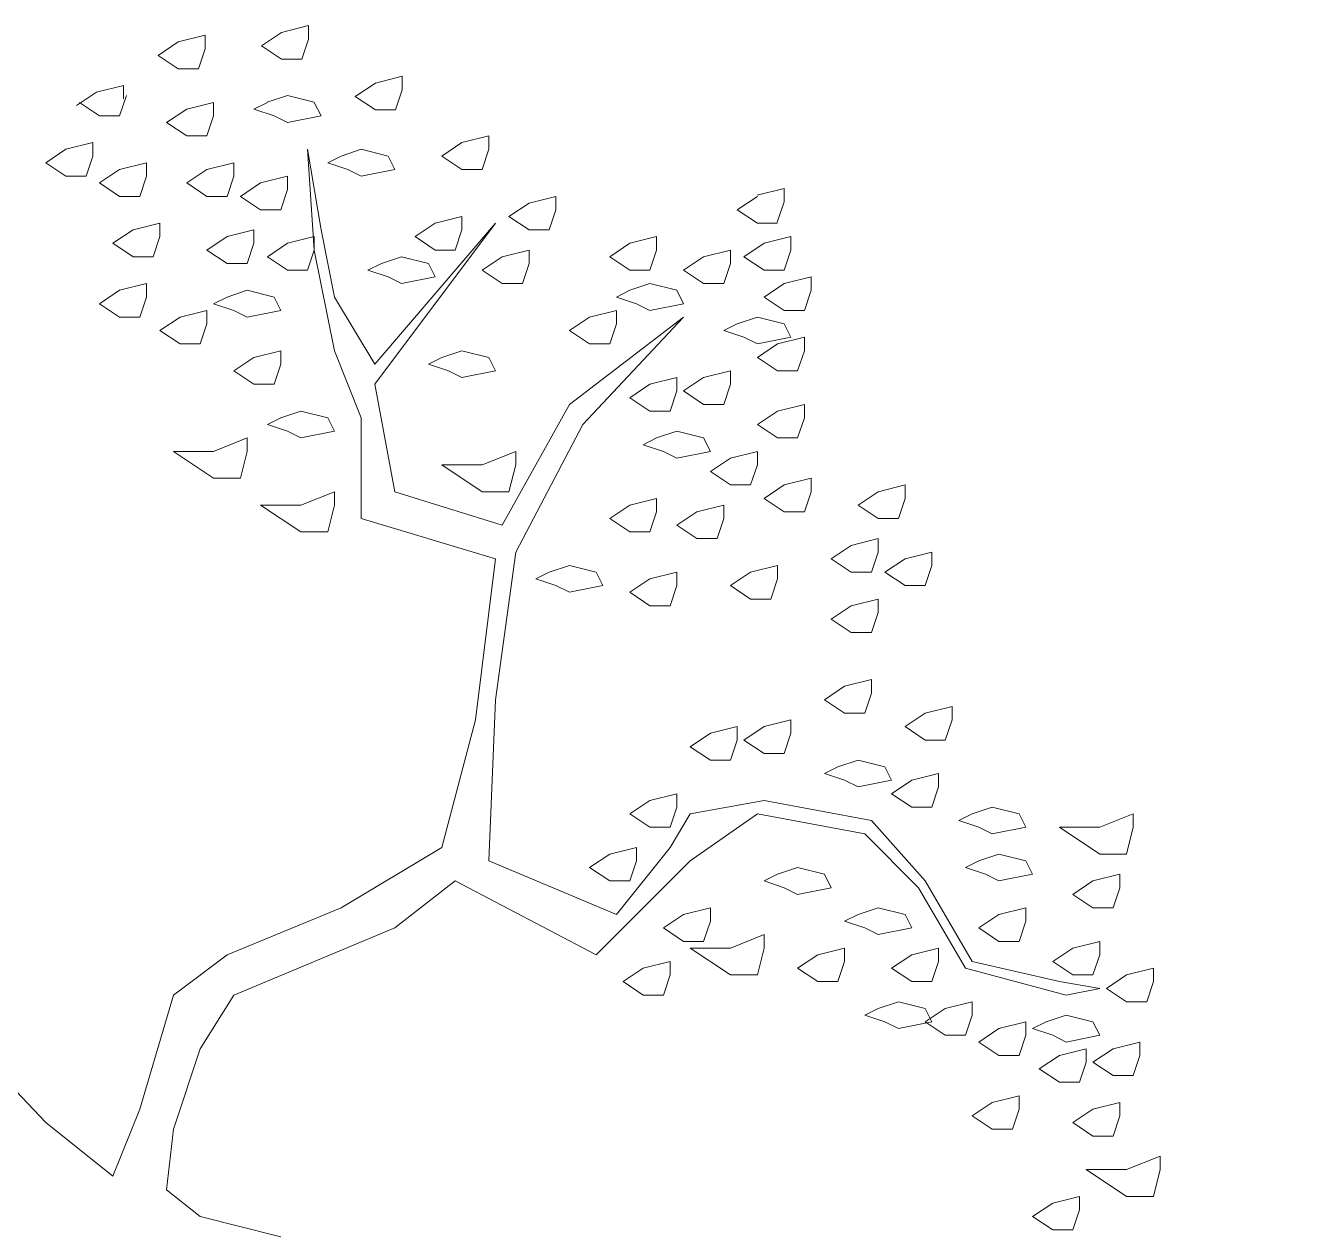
# Model space of a CAD drawing. Header units: millimetres. Extents: x 2181.6 to 2189.8, y 2002.5 to 2012.7.
# Drawn here: x 2182.5262 to 2182.7533, y 2004.5168 to 2004.7305 of the extents above; entities that cross this region are included whole.
import ezdxf

# ---------------------------------------------------------------- set-up
doc = ezdxf.new("R2010")
doc.units = ezdxf.units.MM
doc.layers.add('moveis', color=6, linetype='Continuous')
doc.layers.add('Vegetação', color=84, linetype='Continuous', lineweight=15)

# ---------------------------------------------------------------- blocks, each defined once
blk = doc.blocks.new('vegetal')
blk.add_line((2183.10115, 2005.313), (2183.10115, 2005.313))
at = {"layer": 'Vegetação'}
for p, q in [((2182.91574, 2005.50022), (2182.9193, 2005.5026)), ((2182.9193, 2005.5026), (2182.92405, 2005.50379)), ((2182.92405, 2005.50379), (2182.92405, 2005.50141)), ((2182.89744, 2005.49852), (2182.90101, 2005.5009)), ((2182.90101, 2005.5009), (2182.90576, 2005.50208)), ((2182.90576, 2005.50208), (2182.90576, 2005.49971)), ((2182.9193, 2005.49785), (2182.91574, 2005.50022)), ((2182.92405, 2005.50141), (2182.92287, 2005.49785)), ((2182.90101, 2005.49614), (2182.89744, 2005.49852)), ((2182.90576, 2005.49971), (2182.90457, 2005.49614)), ((2182.92287, 2005.49785), (2182.9193, 2005.49785)), ((2182.90457, 2005.49614), (2182.90101, 2005.49614)), ((2182.88655, 2005.49203), (2182.8913, 2005.49321)), ((2182.8913, 2005.49321), (2182.8913, 2005.49084)), ((2182.93233, 2005.49126), (2182.93589, 2005.49363)), ((2182.93589, 2005.49363), (2182.94064, 2005.49482)), ((2182.94064, 2005.49482), (2182.94064, 2005.49244)), ((2182.88298, 2005.48965), (2182.88655, 2005.49203)), ((2182.89182, 2005.4914), (2182.89063, 2005.48783)), ((2182.92033, 2005.49142), (2182.91676, 2005.49023)), ((2182.92508, 2005.49023), (2182.92033, 2005.49142)), ((2182.93589, 2005.48888), (2182.93233, 2005.49126)), ((2182.94064, 2005.49244), (2182.93945, 2005.48888)), ((2182.88707, 2005.48783), (2182.88351, 2005.49021)), ((2182.89895, 2005.48665), (2182.90251, 2005.48902)), ((2182.90251, 2005.48902), (2182.90726, 2005.49021)), ((2182.90726, 2005.49021), (2182.90726, 2005.48783)), ((2182.91677, 2005.49021), (2182.91439, 2005.48902)), ((2182.91439, 2005.48902), (2182.91795, 2005.48783)), ((2182.92627, 2005.48783), (2182.92508, 2005.49021)), ((2182.93945, 2005.48888), (2182.93589, 2005.48888)), ((2182.89063, 2005.48783), (2182.88707, 2005.48783)), ((2182.90251, 2005.48427), (2182.89895, 2005.48665)), ((2182.90726, 2005.48783), (2182.90608, 2005.48427)), ((2182.91795, 2005.48783), (2182.92033, 2005.48665)), ((2182.92033, 2005.48665), (2182.92627, 2005.48783)), ((2182.90608, 2005.48427), (2182.90251, 2005.48427)), ((2182.95121, 2005.48308), (2182.95597, 2005.48427)), ((2182.95597, 2005.48427), (2182.95597, 2005.4819)), ((2182.87757, 2005.47952), (2182.88113, 2005.4819)), ((2182.88113, 2005.4819), (2182.88588, 2005.48308)), ((2182.88588, 2005.48308), (2182.88588, 2005.48071)), ((2182.92389, 2005.4819), (2182.92508, 2005.46408)), ((2182.92627, 2005.46764), (2182.92389, 2005.4819)), ((2182.9334, 2005.4819), (2182.92983, 2005.48071)), ((2182.93815, 2005.48071), (2182.9334, 2005.4819)), ((2182.94765, 2005.48071), (2182.95121, 2005.48308)), ((2182.95597, 2005.4819), (2182.95478, 2005.47833)), ((2182.88113, 2005.47714), (2182.87757, 2005.47952)), ((2182.88588, 2005.48071), (2182.88469, 2005.47714)), ((2182.89063, 2005.47833), (2182.89538, 2005.47952)), ((2182.89538, 2005.47952), (2182.89538, 2005.47714)), ((2182.90608, 2005.47833), (2182.91083, 2005.47952)), ((2182.91083, 2005.47952), (2182.91083, 2005.47714)), ((2182.92983, 2005.48071), (2182.92746, 2005.47952)), ((2182.92746, 2005.47952), (2182.93102, 2005.47833)), ((2182.93934, 2005.47833), (2182.93815, 2005.48071)), ((2182.95121, 2005.47833), (2182.94765, 2005.48071)), ((2182.88707, 2005.47596), (2182.89063, 2005.47833)), ((2182.90251, 2005.47596), (2182.90608, 2005.47833)), ((2182.93102, 2005.47833), (2182.9334, 2005.47714)), ((2182.9334, 2005.47714), (2182.93934, 2005.47833)), ((2182.95478, 2005.47833), (2182.95121, 2005.47833)), ((2182.88469, 2005.47714), (2182.88113, 2005.47714)), ((2182.89063, 2005.47358), (2182.88707, 2005.47596)), ((2182.89538, 2005.47714), (2182.8942, 2005.47358)), ((2182.90608, 2005.47358), (2182.90251, 2005.47596)), ((2182.91083, 2005.47714), (2182.90964, 2005.47358)), ((2182.91201, 2005.47358), (2182.91558, 2005.47596)), ((2182.91558, 2005.47596), (2182.92033, 2005.47714)), ((2182.92033, 2005.47714), (2182.92033, 2005.47477)), ((2183.00345, 2005.47377), (2183.0082, 2005.47496)), ((2183.0082, 2005.47496), (2183.0082, 2005.47259)), ((2182.8942, 2005.47358), (2182.89063, 2005.47358)), ((2182.90964, 2005.47358), (2182.90608, 2005.47358)), ((2182.91558, 2005.4712), (2182.91201, 2005.47358)), ((2182.92033, 2005.47477), (2182.91914, 2005.4712)), ((2182.96309, 2005.47239), (2182.96784, 2005.47358)), ((2182.96784, 2005.47358), (2182.96784, 2005.4712)), ((2182.99992, 2005.4712), (2183.00348, 2005.47358)), ((2182.91914, 2005.4712), (2182.91558, 2005.4712)), ((2182.95953, 2005.47002), (2182.96309, 2005.47239)), ((2182.96784, 2005.4712), (2182.96666, 2005.46764)), ((2183.00348, 2005.46883), (2182.99992, 2005.4712)), ((2183.0082, 2005.47259), (2183.00701, 2005.46902)), ((2182.89301, 2005.46764), (2182.89776, 2005.46883)), ((2182.89776, 2005.46883), (2182.89776, 2005.46645)), ((2182.95715, 2005.46883), (2182.93577, 2005.44388)), ((2182.93577, 2005.44032), (2182.95715, 2005.46883)), ((2182.9429, 2005.46645), (2182.94646, 2005.46883)), ((2182.94646, 2005.46883), (2182.95121, 2005.47002)), ((2182.95121, 2005.47002), (2182.95121, 2005.46764)), ((2182.96309, 2005.46764), (2182.95953, 2005.47002)), ((2183.00704, 2005.46883), (2183.00348, 2005.46883)), ((2182.88944, 2005.46527), (2182.89301, 2005.46764)), ((2182.89776, 2005.46645), (2182.89657, 2005.46289)), ((2182.90608, 2005.46408), (2182.90964, 2005.46645)), ((2182.90964, 2005.46645), (2182.91439, 2005.46764)), ((2182.91439, 2005.46764), (2182.91439, 2005.46527)), ((2182.92033, 2005.46527), (2182.92508, 2005.46645)), ((2182.92508, 2005.46645), (2182.92508, 2005.46408)), ((2182.92864, 2005.45576), (2182.92627, 2005.46764)), ((2182.94646, 2005.46408), (2182.9429, 2005.46645)), ((2182.95121, 2005.46764), (2182.95003, 2005.46408)), ((2182.96666, 2005.46764), (2182.96309, 2005.46764)), ((2182.98091, 2005.46527), (2182.98566, 2005.46645)), ((2182.98566, 2005.46645), (2182.98566, 2005.46408)), ((2183.00467, 2005.46527), (2183.00942, 2005.46645)), ((2183.00942, 2005.46645), (2183.00942, 2005.46408)), ((2182.89301, 2005.46289), (2182.88944, 2005.46527)), ((2182.90964, 2005.4617), (2182.90608, 2005.46408)), ((2182.91439, 2005.46527), (2182.9132, 2005.4617)), ((2182.91677, 2005.46289), (2182.92033, 2005.46527)), ((2182.92508, 2005.46408), (2182.92389, 2005.46051)), ((2182.92508, 2005.46408), (2182.92864, 2005.44626)), ((2182.95003, 2005.46408), (2182.94646, 2005.46408)), ((2182.95834, 2005.46289), (2182.96309, 2005.46408)), ((2182.96309, 2005.46408), (2182.96309, 2005.4617)), ((2182.97735, 2005.46289), (2182.98091, 2005.46527)), ((2182.98566, 2005.46408), (2182.98447, 2005.46051)), ((2182.99398, 2005.46289), (2182.99873, 2005.46408)), ((2182.99873, 2005.46408), (2182.99873, 2005.4617)), ((2183.00111, 2005.46289), (2183.00467, 2005.46527)), ((2183.00942, 2005.46408), (2183.00823, 2005.46051)), ((2182.89657, 2005.46289), (2182.89301, 2005.46289)), ((2182.9132, 2005.4617), (2182.90964, 2005.4617)), ((2182.92033, 2005.46051), (2182.91677, 2005.46289)), ((2182.93696, 2005.4617), (2182.93458, 2005.46051)), ((2182.94052, 2005.46289), (2182.93696, 2005.4617)), ((2182.94527, 2005.4617), (2182.94052, 2005.46289)), ((2182.94646, 2005.45933), (2182.94527, 2005.4617)), ((2182.95478, 2005.46051), (2182.95834, 2005.46289)), ((2182.96309, 2005.4617), (2182.96191, 2005.45814)), ((2182.98091, 2005.46051), (2182.97735, 2005.46289)), ((2182.99041, 2005.46051), (2182.99398, 2005.46289)), ((2182.99873, 2005.4617), (2182.99754, 2005.45814)), ((2183.00467, 2005.46051), (2183.00111, 2005.46289)), ((2182.92389, 2005.46051), (2182.92033, 2005.46051)), ((2182.93458, 2005.46051), (2182.93815, 2005.45933)), ((2182.93815, 2005.45933), (2182.94052, 2005.45814)), ((2182.94052, 2005.45814), (2182.94646, 2005.45933)), ((2182.95834, 2005.45814), (2182.95478, 2005.46051)), ((2182.98447, 2005.46051), (2182.98091, 2005.46051)), ((2182.99398, 2005.45814), (2182.99041, 2005.46051)), ((2183.00823, 2005.46051), (2183.00467, 2005.46051)), ((2183.00823, 2005.45814), (2183.01298, 2005.45933)), ((2183.01298, 2005.45933), (2183.01298, 2005.45695)), ((2182.88707, 2005.45457), (2182.89063, 2005.45695)), ((2182.89063, 2005.45695), (2182.89538, 2005.45814)), ((2182.89538, 2005.45814), (2182.89538, 2005.45576)), ((2182.9132, 2005.45695), (2182.90964, 2005.45576)), ((2182.91795, 2005.45576), (2182.9132, 2005.45695)), ((2182.96191, 2005.45814), (2182.95834, 2005.45814)), ((2182.98091, 2005.45695), (2182.97854, 2005.45576)), ((2182.98447, 2005.45814), (2182.98091, 2005.45695)), ((2182.98923, 2005.45695), (2182.98447, 2005.45814)), ((2182.99041, 2005.45457), (2182.98923, 2005.45695)), ((2182.99754, 2005.45814), (2182.99398, 2005.45814)), ((2183.00467, 2005.45576), (2183.00823, 2005.45814)), ((2183.01298, 2005.45695), (2183.0118, 2005.45339)), ((2182.89063, 2005.4522), (2182.88707, 2005.45457)), ((2182.89538, 2005.45576), (2182.8942, 2005.4522)), ((2182.90964, 2005.45576), (2182.90726, 2005.45457)), ((2182.90726, 2005.45457), (2182.91083, 2005.45339)), ((2182.91914, 2005.45339), (2182.91795, 2005.45576)), ((2182.93577, 2005.44388), (2182.92864, 2005.45576)), ((2182.97854, 2005.45576), (2182.9821, 2005.45457)), ((2182.9821, 2005.45457), (2182.98447, 2005.45339)), ((2182.98447, 2005.45339), (2182.99041, 2005.45457)), ((2183.00823, 2005.45339), (2183.00467, 2005.45576)), ((2182.90132, 2005.4522), (2182.90608, 2005.45339)), ((2182.90608, 2005.45339), (2182.90608, 2005.45101)), ((2182.91083, 2005.45339), (2182.9132, 2005.4522)), ((2182.9132, 2005.4522), (2182.91914, 2005.45339)), ((2182.97378, 2005.4522), (2182.97854, 2005.45339)), ((2182.97854, 2005.45339), (2182.97854, 2005.45101)), ((2183.0118, 2005.45339), (2183.00823, 2005.45339)), ((2182.8942, 2005.4522), (2182.89063, 2005.4522)), ((2182.89776, 2005.44982), (2182.90132, 2005.4522)), ((2182.90608, 2005.45101), (2182.90489, 2005.44745)), ((2182.99041, 2005.4522), (2182.97022, 2005.43676)), ((2182.97022, 2005.44982), (2182.97378, 2005.4522)), ((2182.9726, 2005.43319), (2182.99041, 2005.4522)), ((2182.97854, 2005.45101), (2182.97735, 2005.44745)), ((2182.99992, 2005.45101), (2182.99754, 2005.44982)), ((2183.00348, 2005.4522), (2182.99992, 2005.45101)), ((2183.00823, 2005.45101), (2183.00348, 2005.4522)), ((2183.00942, 2005.44864), (2183.00823, 2005.45101)), ((2182.90132, 2005.44745), (2182.89776, 2005.44982)), ((2182.97378, 2005.44745), (2182.97022, 2005.44982)), ((2182.99754, 2005.44982), (2183.00111, 2005.44864)), ((2183.00111, 2005.44864), (2183.00348, 2005.44745)), ((2183.00348, 2005.44745), (2183.00942, 2005.44864)), ((2183.00704, 2005.44745), (2183.0118, 2005.44864)), ((2183.0118, 2005.44864), (2183.0118, 2005.44626)), ((2182.90489, 2005.44745), (2182.90132, 2005.44745)), ((2182.91439, 2005.44507), (2182.91914, 2005.44626)), ((2182.91914, 2005.44626), (2182.91914, 2005.44388)), ((2182.92864, 2005.44626), (2182.9334, 2005.43438)), ((2182.95121, 2005.44626), (2182.94765, 2005.44507)), ((2182.95597, 2005.44507), (2182.95121, 2005.44626)), ((2182.97735, 2005.44745), (2182.97378, 2005.44745)), ((2183.00348, 2005.44507), (2183.00704, 2005.44745)), ((2183.0118, 2005.44626), (2183.01061, 2005.4427)), ((2182.91083, 2005.4427), (2182.91439, 2005.44507)), ((2182.91914, 2005.44388), (2182.91795, 2005.44032)), ((2182.94765, 2005.44507), (2182.94527, 2005.44388)), ((2182.94527, 2005.44388), (2182.94884, 2005.4427)), ((2182.95715, 2005.4427), (2182.95597, 2005.44507)), ((2183.00704, 2005.4427), (2183.00348, 2005.44507)), ((2182.91439, 2005.44032), (2182.91083, 2005.4427)), ((2182.94884, 2005.4427), (2182.95121, 2005.44151)), ((2182.95121, 2005.44151), (2182.95715, 2005.4427)), ((2182.98447, 2005.44032), (2182.98923, 2005.44151)), ((2182.98923, 2005.44151), (2182.98923, 2005.43913)), ((2182.99041, 2005.43913), (2182.99398, 2005.44151)), ((2182.99398, 2005.44151), (2182.99873, 2005.4427)), ((2182.99873, 2005.4427), (2182.99873, 2005.44032)), ((2183.01061, 2005.4427), (2183.00704, 2005.4427)), ((2182.91795, 2005.44032), (2182.91439, 2005.44032)), ((2182.93934, 2005.42131), (2182.93577, 2005.44032)), ((2182.98091, 2005.43794), (2182.98447, 2005.44032)), ((2182.98923, 2005.43913), (2182.98804, 2005.43557)), ((2182.99398, 2005.43676), (2182.99041, 2005.43913)), ((2182.99873, 2005.44032), (2182.99754, 2005.43676)), ((2182.97022, 2005.43676), (2182.95834, 2005.41538)), ((2182.98447, 2005.43557), (2182.98091, 2005.43794)), ((2182.99754, 2005.43676), (2182.99398, 2005.43676)), ((2183.00704, 2005.43557), (2183.0118, 2005.43676)), ((2183.0118, 2005.43676), (2183.0118, 2005.43438)), ((2182.91914, 2005.43438), (2182.91677, 2005.43319)), ((2182.92271, 2005.43557), (2182.91914, 2005.43438)), ((2182.92746, 2005.43438), (2182.92271, 2005.43557)), ((2182.92864, 2005.43201), (2182.92746, 2005.43438)), ((2182.9334, 2005.43438), (2182.9334, 2005.41656)), ((2182.98804, 2005.43557), (2182.98447, 2005.43557)), ((2183.00348, 2005.43319), (2183.00704, 2005.43557)), ((2183.0118, 2005.43438), (2183.01061, 2005.43082)), ((2182.91677, 2005.43319), (2182.92033, 2005.43201)), ((2182.92033, 2005.43201), (2182.92271, 2005.43082)), ((2182.92271, 2005.43082), (2182.92864, 2005.43201)), ((2182.96072, 2005.41062), (2182.9726, 2005.43319)), ((2182.98923, 2005.43201), (2182.98566, 2005.43082)), ((2182.99398, 2005.43082), (2182.98923, 2005.43201)), ((2183.00704, 2005.43082), (2183.00348, 2005.43319)), ((2182.90726, 2005.42844), (2182.9132, 2005.43082)), ((2182.9132, 2005.43082), (2182.9132, 2005.42844)), ((2182.98566, 2005.43082), (2182.98329, 2005.42963)), ((2182.98329, 2005.42963), (2182.98685, 2005.42844)), ((2182.99517, 2005.42844), (2182.99398, 2005.43082)), ((2183.01061, 2005.43082), (2183.00704, 2005.43082)), ((2182.90014, 2005.42844), (2182.90726, 2005.42844)), ((2182.90726, 2005.42369), (2182.90014, 2005.42844)), ((2182.9132, 2005.42844), (2182.91201, 2005.42369)), ((2182.95478, 2005.42607), (2182.96072, 2005.42844)), ((2182.96072, 2005.42844), (2182.96072, 2005.42607)), ((2182.98685, 2005.42844), (2182.98923, 2005.42725)), ((2182.98923, 2005.42725), (2182.99517, 2005.42844)), ((2182.99517, 2005.42488), (2182.99873, 2005.42725)), ((2182.99873, 2005.42725), (2183.00348, 2005.42844)), ((2183.00348, 2005.42844), (2183.00348, 2005.42607)), ((2182.94765, 2005.42607), (2182.95478, 2005.42607)), ((2182.95478, 2005.42131), (2182.94765, 2005.42607)), ((2182.96072, 2005.42607), (2182.95953, 2005.42131)), ((2183.00348, 2005.42607), (2183.00229, 2005.4225)), ((2182.91201, 2005.42369), (2182.90726, 2005.42369)), ((2182.99873, 2005.4225), (2182.99517, 2005.42488)), ((2183.00823, 2005.4225), (2183.01298, 2005.42369)), ((2183.01298, 2005.42369), (2183.01298, 2005.42131)), ((2182.92271, 2005.41894), (2182.92864, 2005.42131)), ((2182.92864, 2005.42131), (2182.92864, 2005.41894)), ((2182.95834, 2005.41538), (2182.93934, 2005.42131)), ((2182.95953, 2005.42131), (2182.95478, 2005.42131)), ((2183.00229, 2005.4225), (2182.99873, 2005.4225)), ((2183.00467, 2005.42013), (2183.00823, 2005.4225)), ((2183.01298, 2005.42131), (2183.0118, 2005.41775)), ((2183.0213, 2005.41894), (2183.02486, 2005.42131)), ((2183.02486, 2005.42131), (2183.02961, 2005.4225)), ((2183.02961, 2005.4225), (2183.02961, 2005.42013)), ((2182.91558, 2005.41894), (2182.92271, 2005.41894)), ((2182.92271, 2005.41419), (2182.91558, 2005.41894)), ((2182.92864, 2005.41894), (2182.92746, 2005.41419)), ((2182.97735, 2005.41656), (2182.98091, 2005.41894)), ((2182.98091, 2005.41894), (2182.98566, 2005.42013)), ((2182.98566, 2005.42013), (2182.98566, 2005.41775)), ((2182.99279, 2005.41775), (2182.99754, 2005.41894)), ((2182.99754, 2005.41894), (2182.99754, 2005.41656)), ((2183.00823, 2005.41775), (2183.00467, 2005.42013)), ((2183.02486, 2005.41656), (2183.0213, 2005.41894)), ((2183.02961, 2005.42013), (2183.02843, 2005.41656)), ((2182.9334, 2005.41656), (2182.95715, 2005.40944)), ((2182.98091, 2005.41419), (2182.97735, 2005.41656)), ((2182.98566, 2005.41775), (2182.98447, 2005.41419)), ((2182.98923, 2005.41538), (2182.99279, 2005.41775)), ((2182.99754, 2005.41656), (2182.99635, 2005.413)), ((2183.0118, 2005.41775), (2183.00823, 2005.41775)), ((2183.02843, 2005.41656), (2183.02486, 2005.41656)), ((2182.92746, 2005.41419), (2182.92271, 2005.41419)), ((2182.98447, 2005.41419), (2182.98091, 2005.41419)), ((2182.99279, 2005.413), (2182.98923, 2005.41538)), ((2182.99635, 2005.413), (2182.99279, 2005.413)), ((2183.01655, 2005.40944), (2183.02011, 2005.41181)), ((2183.02011, 2005.41181), (2183.02486, 2005.413)), ((2183.02486, 2005.413), (2183.02486, 2005.41062)), ((2182.95715, 2005.40944), (2182.95359, 2005.38093)), ((2182.95715, 2005.38449), (2182.96072, 2005.41062)), ((2183.02011, 2005.40706), (2183.01655, 2005.40944)), ((2183.02486, 2005.41062), (2183.02367, 2005.40706)), ((2183.02605, 2005.40706), (2183.02961, 2005.40944)), ((2183.02961, 2005.40944), (2183.03437, 2005.41062)), ((2183.03437, 2005.41062), (2183.03437, 2005.40825)), ((2182.96666, 2005.40706), (2182.96428, 2005.40587)), ((2182.97022, 2005.40825), (2182.96666, 2005.40706)), ((2182.97497, 2005.40706), (2182.97022, 2005.40825)), ((2182.97616, 2005.40468), (2182.97497, 2005.40706)), ((2182.98447, 2005.40587), (2182.98923, 2005.40706)), ((2182.98923, 2005.40706), (2182.98923, 2005.40468)), ((2182.99873, 2005.40468), (2183.00229, 2005.40706)), ((2183.00229, 2005.40706), (2183.00704, 2005.40825)), ((2183.00704, 2005.40825), (2183.00704, 2005.40587)), ((2183.02367, 2005.40706), (2183.02011, 2005.40706)), ((2183.02961, 2005.40468), (2183.02605, 2005.40706)), ((2183.03437, 2005.40825), (2183.03318, 2005.40468)), ((2182.96428, 2005.40587), (2182.96784, 2005.40468)), ((2182.96784, 2005.40468), (2182.97022, 2005.4035)), ((2182.97022, 2005.4035), (2182.97616, 2005.40468)), ((2182.98091, 2005.4035), (2182.98447, 2005.40587)), ((2182.98923, 2005.40468), (2182.98804, 2005.40112)), ((2183.00229, 2005.40231), (2182.99873, 2005.40468)), ((2183.00704, 2005.40587), (2183.00586, 2005.40231)), ((2183.03318, 2005.40468), (2183.02961, 2005.40468)), ((2182.98447, 2005.40112), (2182.98091, 2005.4035)), ((2183.00586, 2005.40231), (2183.00229, 2005.40231)), ((2183.02011, 2005.40112), (2183.02486, 2005.40231)), ((2183.02486, 2005.40231), (2183.02486, 2005.39993)), ((2182.98804, 2005.40112), (2182.98447, 2005.40112)), ((2183.01655, 2005.39875), (2183.02011, 2005.40112)), ((2183.02011, 2005.39637), (2183.01655, 2005.39875)), ((2183.02486, 2005.39993), (2183.02367, 2005.39637)), ((2183.02367, 2005.39637), (2183.02011, 2005.39637)), ((2183.01536, 2005.38449), (2183.01892, 2005.38687)), ((2183.01892, 2005.38687), (2183.02367, 2005.38805)), ((2183.02367, 2005.38805), (2183.02367, 2005.38568)), ((2182.95597, 2005.35598), (2182.95715, 2005.38449)), ((2183.01892, 2005.38212), (2183.01536, 2005.38449)), ((2183.02367, 2005.38568), (2183.02249, 2005.38212)), ((2183.02249, 2005.38212), (2183.01892, 2005.38212)), ((2183.02961, 2005.37974), (2183.03318, 2005.38212)), ((2183.03318, 2005.38212), (2183.03793, 2005.3833)), ((2183.03793, 2005.3833), (2183.03793, 2005.38093)), ((2182.95359, 2005.38093), (2182.94765, 2005.35836)), ((2182.99517, 2005.37855), (2182.99992, 2005.37974)), ((2182.99992, 2005.37974), (2182.99992, 2005.37736)), ((2183.00111, 2005.37736), (2183.00467, 2005.37974)), ((2183.00467, 2005.37974), (2183.00942, 2005.38093)), ((2183.00942, 2005.38093), (2183.00942, 2005.37855)), ((2183.03318, 2005.37736), (2183.02961, 2005.37974)), ((2183.03793, 2005.38093), (2183.03674, 2005.37736)), ((2182.9916, 2005.37618), (2182.99517, 2005.37855)), ((2182.99992, 2005.37736), (2182.99873, 2005.3738)), ((2183.00467, 2005.37499), (2183.00111, 2005.37736)), ((2183.00942, 2005.37855), (2183.00823, 2005.37499)), ((2183.03674, 2005.37736), (2183.03318, 2005.37736)), ((2182.99517, 2005.3738), (2182.9916, 2005.37618)), ((2183.00823, 2005.37499), (2183.00467, 2005.37499)), ((2182.99873, 2005.3738), (2182.99517, 2005.3738)), ((2183.0213, 2005.3738), (2183.01774, 2005.37261)), ((2183.02605, 2005.37261), (2183.0213, 2005.3738)), ((2183.01774, 2005.37261), (2183.01536, 2005.37142)), ((2183.01536, 2005.37142), (2183.01892, 2005.37024)), ((2183.02724, 2005.37024), (2183.02605, 2005.37261)), ((2183.0308, 2005.37024), (2183.03555, 2005.37142)), ((2183.03555, 2005.37142), (2183.03555, 2005.36905)), ((2183.01892, 2005.37024), (2183.0213, 2005.36905)), ((2183.0213, 2005.36905), (2183.02724, 2005.37024)), ((2183.02724, 2005.36786), (2183.0308, 2005.37024)), ((2183.03555, 2005.36905), (2183.03437, 2005.36549)), ((2182.98091, 2005.3643), (2182.98447, 2005.36667)), ((2182.98447, 2005.36667), (2182.98923, 2005.36786)), ((2182.98923, 2005.36786), (2182.98923, 2005.36549)), ((2183.00467, 2005.36667), (2182.9916, 2005.3643)), ((2183.02367, 2005.36311), (2183.00467, 2005.36667)), ((2183.0308, 2005.36549), (2183.02724, 2005.36786)), ((2182.98447, 2005.36192), (2182.98091, 2005.3643)), ((2182.98923, 2005.36549), (2182.98804, 2005.36192)), ((2182.9916, 2005.3643), (2182.98804, 2005.35836)), ((2182.9916, 2005.35598), (2183.00348, 2005.3643)), ((2183.00348, 2005.3643), (2183.02249, 2005.36073)), ((2183.03437, 2005.36549), (2183.0308, 2005.36549)), ((2183.04149, 2005.3643), (2183.03912, 2005.36311)), ((2183.04506, 2005.36549), (2183.04149, 2005.3643)), ((2183.04981, 2005.3643), (2183.04506, 2005.36549)), ((2183.051, 2005.36192), (2183.04981, 2005.3643)), ((2183.06406, 2005.36192), (2183.07, 2005.3643)), ((2183.07, 2005.3643), (2183.07, 2005.36192)), ((2182.98804, 2005.36192), (2182.98447, 2005.36192)), ((2183.03318, 2005.35242), (2183.02367, 2005.36311)), ((2183.03912, 2005.36311), (2183.04268, 2005.36192)), ((2183.04268, 2005.36192), (2183.04506, 2005.36073)), ((2183.04506, 2005.36073), (2183.051, 2005.36192)), ((2183.05694, 2005.36192), (2183.06406, 2005.36192)), ((2183.06406, 2005.35717), (2183.05694, 2005.36192)), ((2183.07, 2005.36192), (2183.06881, 2005.35717)), ((2183.02249, 2005.36073), (2183.03199, 2005.35123)), ((2182.94765, 2005.35836), (2182.92983, 2005.34767)), ((2182.97378, 2005.3548), (2182.97735, 2005.35717)), ((2182.97735, 2005.35717), (2182.9821, 2005.35836)), ((2182.98804, 2005.35836), (2182.97854, 2005.34648)), ((2182.9821, 2005.35836), (2182.9821, 2005.35598)), ((2183.04624, 2005.35717), (2183.04268, 2005.35598)), ((2183.051, 2005.35598), (2183.04624, 2005.35717)), ((2183.06881, 2005.35717), (2183.06406, 2005.35717)), ((2182.97854, 2005.34648), (2182.95597, 2005.35598)), ((2182.97735, 2005.35242), (2182.97378, 2005.3548)), ((2182.97497, 2005.33935), (2182.9916, 2005.35598)), ((2182.9821, 2005.35598), (2182.98091, 2005.35242)), ((2183.01061, 2005.3548), (2183.00704, 2005.35361)), ((2183.01536, 2005.35361), (2183.01061, 2005.3548)), ((2183.04268, 2005.35598), (2183.0403, 2005.3548)), ((2183.0403, 2005.3548), (2183.04387, 2005.35361)), ((2183.05218, 2005.35361), (2183.051, 2005.35598)), ((2182.93934, 2005.3441), (2182.95003, 2005.35242)), ((2182.95003, 2005.35242), (2182.97497, 2005.33935)), ((2182.98091, 2005.35242), (2182.97735, 2005.35242)), ((2183.00704, 2005.35361), (2183.00467, 2005.35242)), ((2183.00467, 2005.35242), (2183.00823, 2005.35123)), ((2183.01655, 2005.35123), (2183.01536, 2005.35361)), ((2183.04149, 2005.33817), (2183.03318, 2005.35242)), ((2183.04387, 2005.35361), (2183.04624, 2005.35242)), ((2183.04624, 2005.35242), (2183.05218, 2005.35361)), ((2183.05931, 2005.35004), (2183.06287, 2005.35242)), ((2183.06287, 2005.35242), (2183.06763, 2005.35361)), ((2183.06763, 2005.35361), (2183.06763, 2005.35123)), ((2183.00823, 2005.35123), (2183.01061, 2005.35004)), ((2183.01061, 2005.35004), (2183.01655, 2005.35123)), ((2183.03199, 2005.35123), (2183.0403, 2005.33698)), ((2183.06287, 2005.34767), (2183.05931, 2005.35004)), ((2183.06763, 2005.35123), (2183.06644, 2005.34767)), ((2182.92983, 2005.34767), (2182.90964, 2005.33935)), ((2182.98685, 2005.3441), (2182.99041, 2005.34648)), ((2182.99041, 2005.34648), (2182.99517, 2005.34767)), ((2182.99517, 2005.34767), (2182.99517, 2005.34529)), ((2183.0213, 2005.34648), (2183.01892, 2005.34529)), ((2183.02486, 2005.34767), (2183.0213, 2005.34648)), ((2183.02961, 2005.34648), (2183.02486, 2005.34767)), ((2183.0308, 2005.3441), (2183.02961, 2005.34648)), ((2183.04268, 2005.3441), (2183.04624, 2005.34648)), ((2183.04624, 2005.34648), (2183.051, 2005.34767)), ((2183.051, 2005.34767), (2183.051, 2005.34529)), ((2183.06644, 2005.34767), (2183.06287, 2005.34767)), ((2182.91083, 2005.33223), (2182.93934, 2005.3441)), ((2182.99041, 2005.34173), (2182.98685, 2005.3441)), ((2182.99517, 2005.34529), (2182.99398, 2005.34173)), ((2183.01892, 2005.34529), (2183.02249, 2005.3441)), ((2183.02249, 2005.3441), (2183.02486, 2005.34292)), ((2183.02486, 2005.34292), (2183.0308, 2005.3441)), ((2183.04624, 2005.34173), (2183.04268, 2005.3441)), ((2183.051, 2005.34529), (2183.04981, 2005.34173)), ((2182.99398, 2005.34173), (2182.99041, 2005.34173)), ((2182.99873, 2005.34054), (2183.00467, 2005.34292)), ((2183.00467, 2005.34292), (2183.00467, 2005.34054)), ((2183.04981, 2005.34173), (2183.04624, 2005.34173)), ((2183.05931, 2005.34054), (2183.06406, 2005.34173)), ((2183.06406, 2005.34173), (2183.06406, 2005.33935)), ((2182.90964, 2005.33935), (2182.90014, 2005.33223)), ((2182.9916, 2005.34054), (2182.99873, 2005.34054)), ((2182.99873, 2005.33579), (2182.9916, 2005.34054)), ((2183.00467, 2005.34054), (2183.00348, 2005.33579)), ((2183.01061, 2005.33698), (2183.01417, 2005.33935)), ((2183.01417, 2005.33935), (2183.01892, 2005.34054)), ((2183.01892, 2005.34054), (2183.01892, 2005.33817)), ((2183.02724, 2005.33698), (2183.0308, 2005.33935)), ((2183.0308, 2005.33935), (2183.03555, 2005.34054)), ((2183.03555, 2005.34054), (2183.03555, 2005.33817)), ((2183.05575, 2005.33817), (2183.05931, 2005.34054)), ((2183.06406, 2005.33935), (2183.06287, 2005.33579)), ((2182.97972, 2005.3346), (2182.98329, 2005.33698)), ((2182.98329, 2005.33698), (2182.98804, 2005.33817)), ((2182.98804, 2005.33817), (2182.98804, 2005.33579)), ((2183.01417, 2005.3346), (2183.01061, 2005.33698)), ((2183.01892, 2005.33817), (2183.01774, 2005.3346)), ((2183.0308, 2005.3346), (2183.02724, 2005.33698)), ((2183.03555, 2005.33817), (2183.03437, 2005.3346)), ((2183.0403, 2005.33698), (2183.05812, 2005.33223)), ((2183.05694, 2005.3346), (2183.04149, 2005.33817)), ((2183.05931, 2005.33579), (2183.05575, 2005.33817)), ((2183.06881, 2005.33579), (2183.07357, 2005.33698)), ((2183.07357, 2005.33698), (2183.07357, 2005.3346)), ((2182.98329, 2005.33223), (2182.97972, 2005.3346)), ((2182.98804, 2005.33579), (2182.98685, 2005.33223)), ((2183.00348, 2005.33579), (2182.99873, 2005.33579)), ((2183.01774, 2005.3346), (2183.01417, 2005.3346)), ((2183.03437, 2005.3346), (2183.0308, 2005.3346)), ((2183.06406, 2005.33341), (2183.05694, 2005.3346)), ((2183.06287, 2005.33579), (2183.05931, 2005.33579)), ((2183.06525, 2005.33341), (2183.06881, 2005.33579)), ((2183.07357, 2005.3346), (2183.07238, 2005.33104)), ((2182.87757, 2005.30966), (2182.85618, 2005.33223)), ((2182.90014, 2005.33223), (2182.8942, 2005.31203)), ((2182.90489, 2005.32272), (2182.91083, 2005.33223)), ((2182.98685, 2005.33223), (2182.98329, 2005.33223)), ((2183.05812, 2005.33223), (2183.06406, 2005.33341)), ((2183.06881, 2005.33104), (2183.06525, 2005.33341)), ((2183.02486, 2005.32985), (2183.02249, 2005.32866)), ((2183.02843, 2005.33104), (2183.02486, 2005.32985)), ((2183.03318, 2005.32985), (2183.02843, 2005.33104)), ((2183.03437, 2005.32747), (2183.03318, 2005.32985)), ((2183.03318, 2005.32747), (2183.03674, 2005.32985)), ((2183.03674, 2005.32985), (2183.04149, 2005.33104)), ((2183.04149, 2005.33104), (2183.04149, 2005.32866)), ((2183.07238, 2005.33104), (2183.06881, 2005.33104)), ((2183.02249, 2005.32866), (2183.02605, 2005.32747)), ((2183.02605, 2005.32747), (2183.02843, 2005.32629)), ((2183.02843, 2005.32629), (2183.03437, 2005.32747)), ((2183.03674, 2005.3251), (2183.03318, 2005.32747)), ((2183.04149, 2005.32866), (2183.0403, 2005.3251)), ((2183.04624, 2005.32629), (2183.051, 2005.32747)), ((2183.051, 2005.32747), (2183.051, 2005.3251)), ((2183.05456, 2005.32747), (2183.05218, 2005.32629)), ((2183.05812, 2005.32866), (2183.05456, 2005.32747)), ((2183.06287, 2005.32747), (2183.05812, 2005.32866)), ((2183.06406, 2005.3251), (2183.06287, 2005.32747)), ((2183.0403, 2005.3251), (2183.03674, 2005.3251)), ((2183.04268, 2005.32391), (2183.04624, 2005.32629)), ((2183.051, 2005.3251), (2183.04981, 2005.32154)), ((2183.05218, 2005.32629), (2183.05575, 2005.3251)), ((2183.05575, 2005.3251), (2183.05812, 2005.32391)), ((2183.05812, 2005.32391), (2183.06406, 2005.3251)), ((2183.04624, 2005.32154), (2183.04268, 2005.32391)), ((2183.06644, 2005.32272), (2183.07119, 2005.32391)), ((2183.07119, 2005.32391), (2183.07119, 2005.32154)), ((2182.90014, 2005.30847), (2182.90489, 2005.32272)), ((2183.04981, 2005.32154), (2183.04624, 2005.32154)), ((2183.05337, 2005.31916), (2183.05694, 2005.32154)), ((2183.05694, 2005.32154), (2183.06169, 2005.32272)), ((2183.06169, 2005.32272), (2183.06169, 2005.32035)), ((2183.06287, 2005.32035), (2183.06644, 2005.32272)), ((2183.07119, 2005.32154), (2183.07, 2005.31797)), ((2183.05694, 2005.31678), (2183.05337, 2005.31916)), ((2183.06169, 2005.32035), (2183.0605, 2005.31678)), ((2183.06644, 2005.31797), (2183.06287, 2005.32035)), ((2183.0605, 2005.31678), (2183.05694, 2005.31678)), ((2183.07, 2005.31797), (2183.06644, 2005.31797)), ((2183.04506, 2005.31322), (2183.04981, 2005.31441)), ((2183.04981, 2005.31441), (2183.04981, 2005.31203)), ((2182.8942, 2005.31203), (2182.88944, 2005.30015)), ((2183.04149, 2005.31084), (2183.04506, 2005.31322)), ((2183.04981, 2005.31203), (2183.04862, 2005.30847)), ((2183.05931, 2005.30966), (2183.06287, 2005.31203)), ((2183.06287, 2005.31203), (2183.06763, 2005.31322)), ((2183.06763, 2005.31322), (2183.06763, 2005.31084)), ((2182.88944, 2005.30015), (2182.87757, 2005.30966)), ((2183.04506, 2005.30847), (2183.04149, 2005.31084)), ((2183.06287, 2005.30728), (2183.05931, 2005.30966)), ((2183.06763, 2005.31084), (2183.06644, 2005.30728)), ((2182.89895, 2005.29778), (2182.90014, 2005.30847)), ((2183.04862, 2005.30847), (2183.04506, 2005.30847)), ((2183.06644, 2005.30728), (2183.06287, 2005.30728)), ((2183.06881, 2005.30134), (2183.07475, 2005.30372)), ((2183.07475, 2005.30372), (2183.07475, 2005.30134)), ((2183.06169, 2005.30134), (2183.06881, 2005.30134)), ((2183.06881, 2005.29659), (2183.06169, 2005.30134)), ((2183.07475, 2005.30134), (2183.07357, 2005.29659)), ((2182.90489, 2005.29303), (2182.89895, 2005.29778)), ((2183.05575, 2005.2954), (2183.0605, 2005.29659)), ((2183.0605, 2005.29659), (2183.0605, 2005.29421)), ((2183.07357, 2005.29659), (2183.06881, 2005.29659)), ((2183.05218, 2005.29303), (2183.05575, 2005.2954)), ((2183.0605, 2005.29421), (2183.05931, 2005.29065)), ((2182.91914, 2005.28946), (2182.90489, 2005.29303)), ((2183.05575, 2005.29065), (2183.05218, 2005.29303)), ((2183.05931, 2005.29065), (2183.05575, 2005.29065))]:
    blk.add_line(p, q, dxfattribs=at)

msp = doc.modelspace()

# ---------------------------------------------------------------- block references
at = {"layer": 'moveis'}
msp.add_blockref('vegetal', (-0.34784, -0.77329), dxfattribs=at)

doc.saveas('drawing.dxf')
